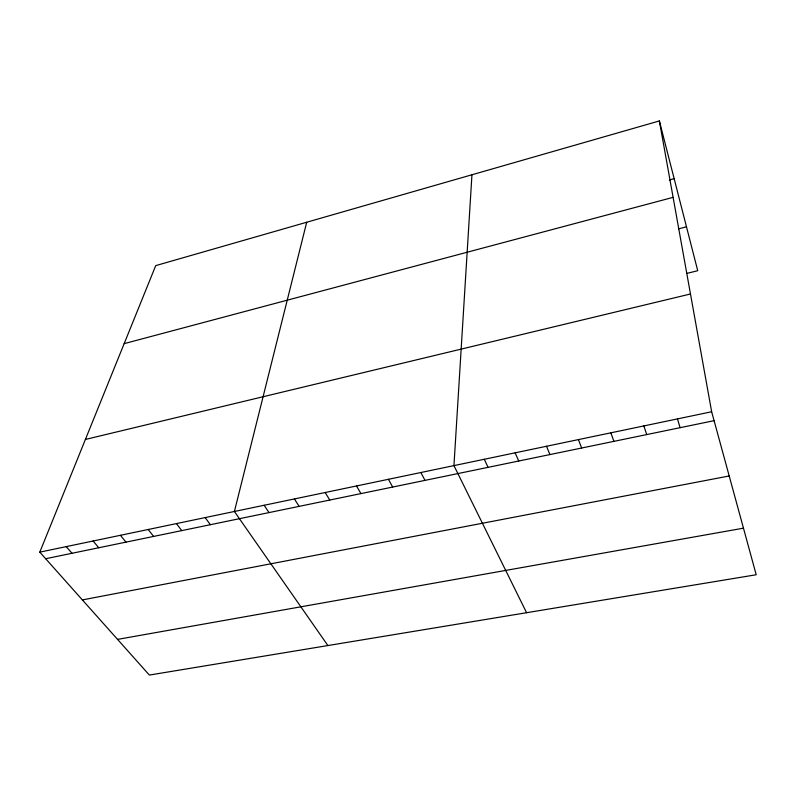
<?xml version="1.0" encoding="UTF-8"?>
<svg xmlns="http://www.w3.org/2000/svg" width="796" height="796" viewBox="0 0 796 796"><rect width="100%" height="100%" fill="white"/><g stroke="black" fill="none" stroke-linecap="round" stroke-linejoin="round"><path stroke-width="1.19" d="M471.948 174.772L453.949 465.61L526.584 612.711M306.709 222.253L234.402 511.48L327.892 645.556M659.367 120.932L711.654 411.761L756.2 574.752L149.359 675.068L39.8 552.145L155.727 265.625L659.367 120.932L697.724 270.71L687.117 273.327M669.416 179.956L674.152 178.672M124.156 343.653L673.108 197.348M678.431 228.89L686.48 226.81M85.391 439.462L690.48 293.983M39.8 552.145L711.654 411.761M45.661 558.722L714.092 420.666M82.386 599.925L729.206 475.968M117.559 639.387L743.474 528.176M66.237 546.623L71.998 553.29M93.112 541.011L98.754 547.757M120.425 535.3L125.967 542.136M148.205 529.499L153.618 536.424M176.453 523.589L181.747 530.614M205.179 517.589L210.343 524.713M264.133 505.271L269.028 512.584M294.391 498.953L299.137 506.365M325.176 492.515L329.773 500.047M356.509 485.968L360.946 493.6M388.408 479.301L392.687 487.053M420.875 472.516L424.994 480.376M484.286 459.272L488.057 467.351M515.131 452.825L518.733 461.013M546.504 446.267L549.927 454.576M578.403 439.601L581.647 448.019M610.86 432.825L613.905 441.352M643.874 425.92L646.72 434.576M677.466 418.905L680.112 427.681"/></g></svg>
